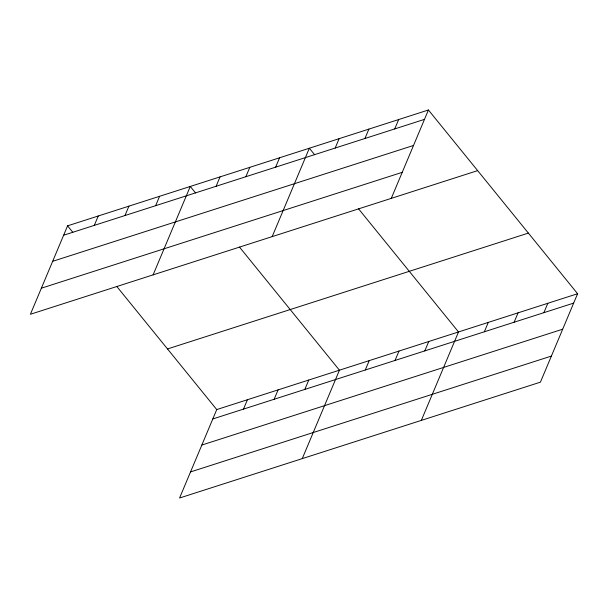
<?xml version="1.0" encoding="UTF-8"?>
<svg xmlns="http://www.w3.org/2000/svg" width="608" height="608" viewBox="0 0 608 608"><rect width="100%" height="100%" fill="white"/><g stroke="black" fill="none" stroke-linecap="round" stroke-linejoin="round"><path stroke-width="0.91" d="M577.6 293.725L216.744 409.579L179.573 498.005L540.428 382.158L577.6 293.725L428.427 109.995L67.572 225.842L30.4 314.275L477.652 170.62M94.301 225.378L98.245 215.992M124.974 215.528L128.919 206.15M155.648 205.686L159.592 196.3M153.094 274.884L190.266 186.451L195.54 192.949M216.091 186.276L220.035 176.898M245.86 176.723L249.804 167.337M275.629 167.162L279.574 157.784M272.171 236.656L309.343 148.223L314.617 154.721M335.175 148.048L339.12 138.662M243.474 409.116L247.418 399.73M364.944 138.487L368.889 129.109M274.147 399.266L278.092 389.88M394.714 128.934L398.658 119.548M304.821 389.416L308.765 380.038M391.256 198.421L428.427 109.995M302.26 458.622L339.439 370.188L239.491 247.084M365.264 370.014L369.208 360.628M395.033 360.453L398.977 351.074M424.802 350.9L428.746 341.514M421.344 420.386L458.516 331.953L358.576 208.856M484.34 331.786L488.285 322.4M514.117 322.225L518.062 312.839M543.886 312.664L547.831 303.286M63.627 235.228L424.483 119.373M52.66 261.311L413.516 145.464M41.367 288.192L402.222 172.338M167.519 348.946L528.375 233.092M212.8 418.958L573.656 303.111M201.833 445.048L562.689 329.194M190.54 471.922L551.395 356.075M67.572 225.842L72.846 232.34M116.797 286.474L216.744 409.579"/></g></svg>
